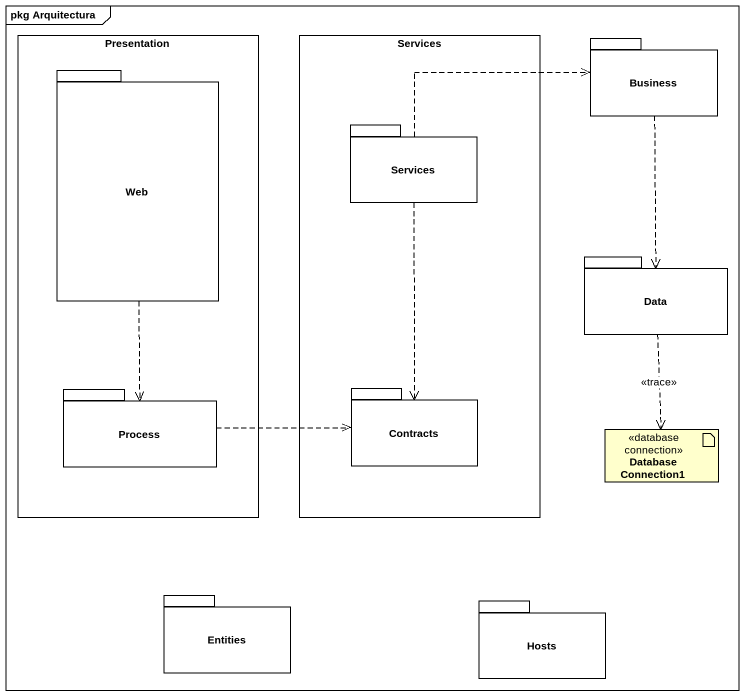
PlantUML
@startuml
mainframe pkg Arquitectura
rectangle Presentation {
  package Web {
  }
  package "Process" as Process_ {
  }
}
rectangle Services {
  package "Services" as Services_2 {
  }
  package Contracts {
  }
}
package Business {
}
package Data {
}
artifact "Database Connection1" as Database_Connection1 <<database connection>>
package Entities {
}
package Hosts {
}
Business ..> Data
Web ..> Process_
Services_2 .right.> Business
Services_2 ..> Contracts
Data ..> Database_Connection1 : <<trace>>
Process_ .right.> Contracts
@enduml
